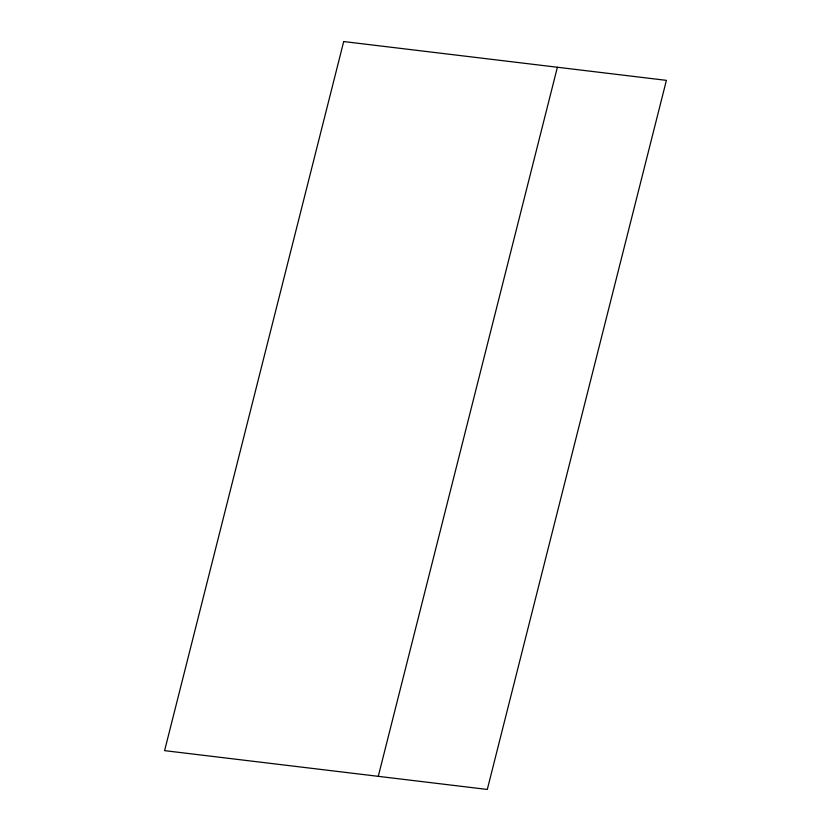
<?xml version="1.0" encoding="UTF-8"?>
<svg xmlns="http://www.w3.org/2000/svg" width="831" height="831" viewBox="0 0 831 831"><rect width="100%" height="100%" fill="white"/><g stroke="black" fill="none" stroke-linecap="round" stroke-linejoin="round"><path stroke-width="1.25" d="M378.271 776.341L557.383 67.249M343.702 41.55L164.6 750.642L487.298 789.45L666.4 80.358L343.702 41.55"/></g></svg>
